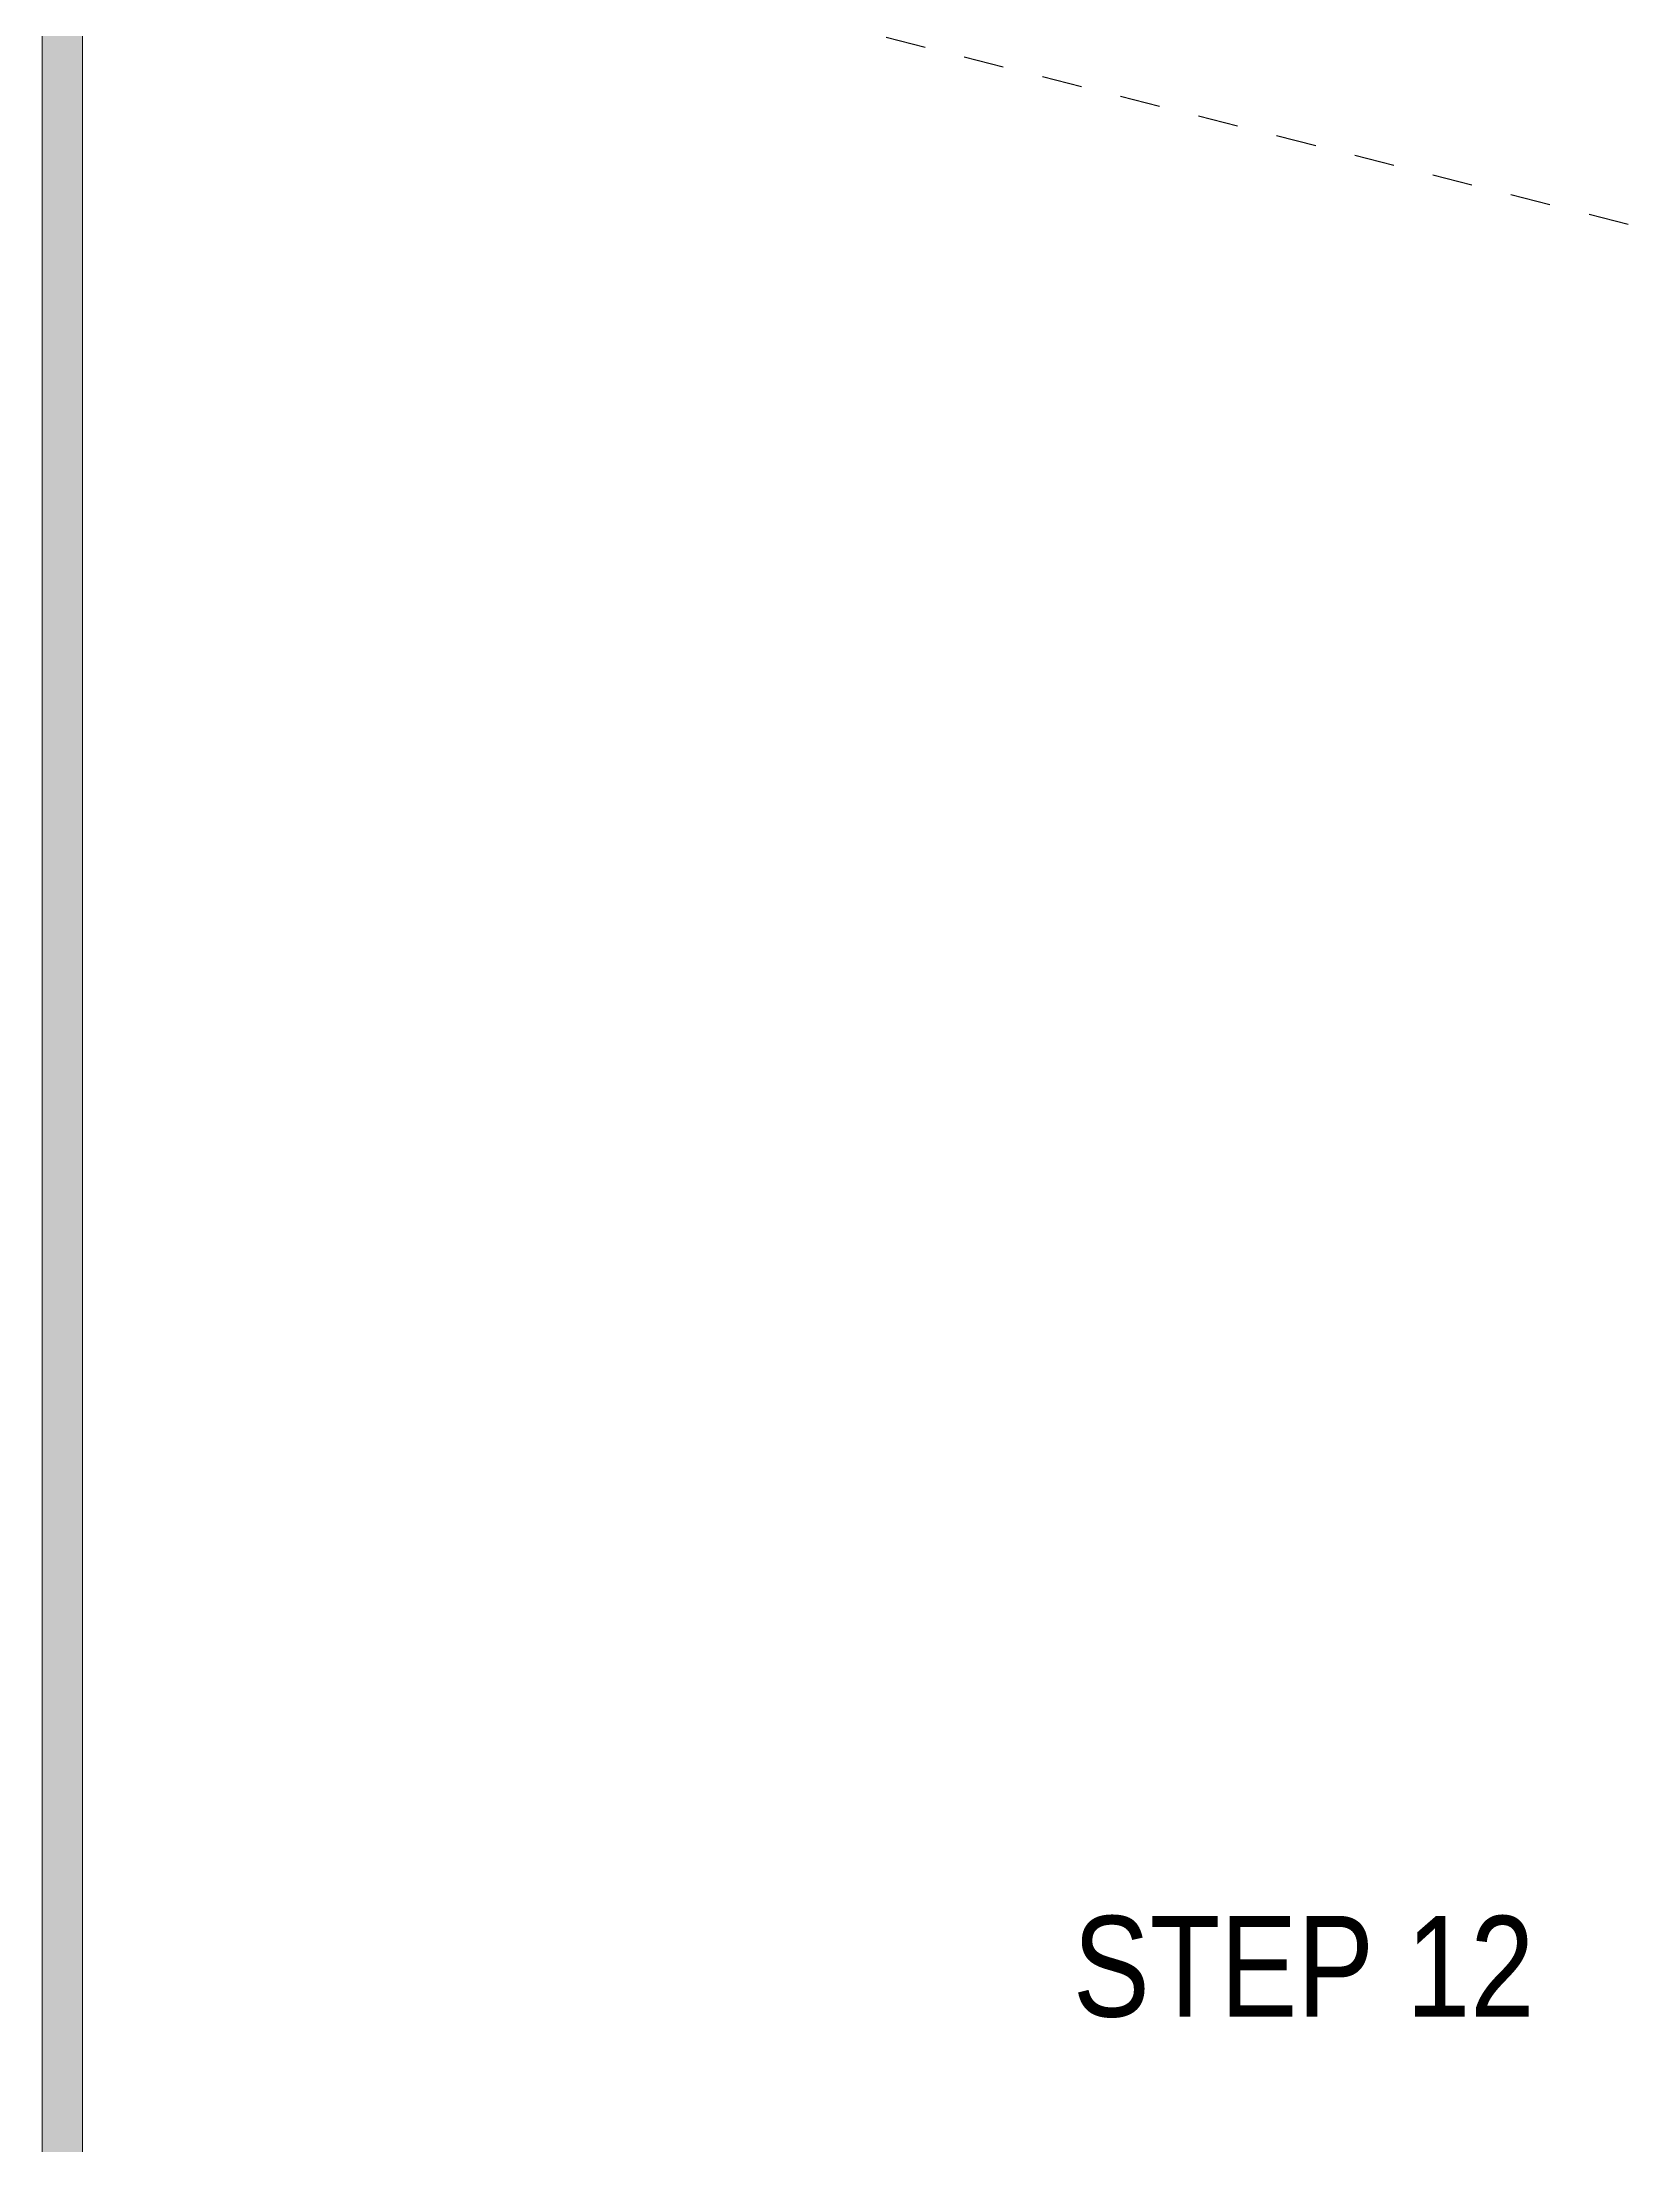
# Model space of a CAD drawing. Extents: x -1279 to 5791, y -3809 to 1769.
# Drawn here: x -1156.5 to -799.8, y -3066.6 to -2596.2 of the extents above; entities that cross this region are included whole.
import ezdxf

# ---------------------------------------------------------------- set-up
doc = ezdxf.new("R2010")
doc.units = 0
doc.header["$MEASUREMENT"] = 0
doc.linetypes.add('AI-Linetype-38', pattern=[18, 9, -9])
for name, color, linetype, lineweight in [('.ATI-TEXT', 7, 'Continuous', 0), ('G-ANNO-TTLB', 7, 'Continuous', 0), ('TYVEK', 7, 'Continuous', 0)]:
    doc.layers.add(name, color=color, linetype=linetype, lineweight=lineweight)

msp = doc.modelspace()

# ---------------------------------------------------------------- hatches: boundary and pattern name
at = {"layer": 'G-ANNO-TTLB', "true_color": 0xff00ff, "transparency": 33554687}
h = msp.add_hatch(color=6, dxfattribs=at)
edge = h.paths.add_edge_path()
edge.add_spline(control_points=[(1773.02, -3692.6), (1773.02, -3692.6), (-1156.5, -3692.6), (-1156.5, -3692.6), (-1156.5, -3692.6), (-1156.5, -1235.6), (-1156.5, -1235.6), (-1156.5, -1235.6), (1773.02, -1235.6), (1773.02, -1235.6), (1773.02, -1235.6), (1773.02, -3692.6), (1773.02, -3692.6)], knot_values=[0, 0, 0, 0, 1, 1, 1, 2, 2, 2, 3, 3, 3, 4, 4, 4, 4], degree=3, periodic=0)
edge = h.paths.add_edge_path()
edge.add_spline(control_points=[(-1147.5, -1244.6), (-1147.5, -1244.6), (-1147.5, -3683.6), (-1147.5, -3683.6), (-1147.5, -3683.6), (1764.02, -3683.6), (1764.02, -3683.6), (1764.02, -3683.6), (1764.02, -1244.6), (1764.02, -1244.6), (1764.02, -1244.6), (-1147.5, -1244.6), (-1147.5, -1244.6)], knot_values=[0, 0, 0, 0, 1, 1, 1, 2, 2, 2, 3, 3, 3, 4, 4, 4, 4], degree=3, periodic=0)
edge.add_line((-1147.5, -1244.6), (-1147.5, -1244.6))

# ---------------------------------------------------------------- linework, layer by layer
at = {"layer": 'G-ANNO-TTLB', "color": 6, "lineweight": 9, "true_color": 0xff00ff}
for p, q in [((-1156.5, -1235.6), (-1156.5, -3692.6)), ((-1147.5, -1244.6), (-1147.5, -3683.6)), ((-1147.5, -3683.6), (-1147.5, -1244.6))]:
    msp.add_line(p, q, dxfattribs=at)
at = {"layer": 'G-ANNO-TTLB'}
for points in [[(1773.02, -3692.6), (1773.02, -3692.6), (-1156.5, -3692.6), (-1156.5, -3692.6), (-1156.5, -3692.6), (-1156.5, -1235.6), (-1156.5, -1235.6), (-1156.5, -1235.6), (1773.02, -1235.6), (1773.02, -1235.6), (1773.02, -1235.6), (1773.02, -3692.6), (1773.02, -3692.6)], [(-1147.5, -1244.6), (-1147.5, -1244.6), (-1147.5, -3683.6), (-1147.5, -3683.6), (-1147.5, -3683.6), (1764.02, -3683.6), (1764.02, -3683.6), (1764.02, -3683.6), (1764.02, -1244.6), (1764.02, -1244.6), (1764.02, -1244.6), (-1147.5, -1244.6), (-1147.5, -1244.6)]]:
    msp.add_open_spline(points, degree=3, knots=[0, 0, 0, 0, 1, 1, 1, 2, 2, 2, 3, 3, 3, 4, 4, 4, 4], dxfattribs=at)
at = {"layer": 'TYVEK', "color": 18, "linetype": 'AI-Linetype-38', "lineweight": 25, "true_color": 0x000000}
msp.add_line((-644.91, -2676.54), (-1140.69, -2551.74), dxfattribs=at)

# ---------------------------------------------------------------- texts
at = {"layer": '.ATI-TEXT', "insert": (-926.09, -3038.04), "char_height": 0.2, "attachment_point": 7}
msp.add_mtext('\\C18;\\c0;\\FArial Narrow|b0|i0|c1;\\H22.499999;\\W1.000000;STEP 12', dxfattribs=at)

doc.saveas('drawing.dxf')
